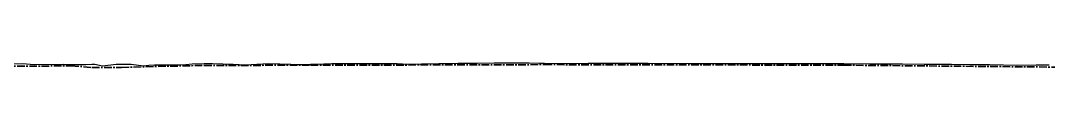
# Model space of a CAD drawing. Extents: x 525858 to 564773, y 2370984 to 2400075.
# Drawn here: x 554515 to 556199, y 2392226 to 2392239 of the extents above; entities that cross this region are included whole.
import ezdxf

# ---------------------------------------------------------------- set-up
doc = ezdxf.new("R2010")
doc.units = 0
doc.linetypes.add('CENTER', pattern=[2, 1.25, -0.25, 0.25, -0.25])
doc.layers.add('pipe_cen', color=1, linetype='CENTER')
doc.layers.add('地形剖面', color=4, linetype='CONTINUOUS')

msp = doc.modelspace()

# ---------------------------------------------------------------- linework, layer by layer
at = {"layer": 'pipe_cen', "linetype": 'CENTER', "lineweight": 35, "ltscale": 10}
msp.add_lwpolyline([(554489.634194, 2392233.589764), (554598.176306, 2392234.246193), (554632.05257, 2392231.741289), (554680.42201, 2392231.741289), (554816.049065, 2392235.022271), (554990.352914, 2392235.203502), (555373.436293, 2392236.268631), (555863.505089, 2392235.398095), (556336.623839, 2392231.0474), (556866.859577, 2392234.046247), (557317.068674, 2392234.046247), (557707.343504, 2392230.324778), (557786.615949, 2392232.02567), (557870.368947, 2392232.02567), (558076.727753, 2392225.655541), (558128.97071, 2392225.655541)], dxfattribs=at)
at = {"layer": '地形剖面', "linetype": 'Continuous', "lineweight": -3}
msp.add_lwpolyline([(554501.803374, 2392237.64635), (554518.621374, 2392238.04635), (554537.277374, 2392236.44635), (554585.153374, 2392236.84635), (554598.176374, 2392236.74035), (554598.176374, 2392236.74035), (554598.176374, 2392236.74035), (554622.085374, 2392236.54635), (554632.052374, 2392236.88235), (554632.052374, 2392236.88235), (554632.052374, 2392236.88235), (554636.900374, 2392237.04635), (554649.511374, 2392234.34635), (554672.038374, 2392237.24635), (554680.422374, 2392237.21235), (554680.422374, 2392237.21235), (554680.422374, 2392237.21235), (554696.615374, 2392237.14635), (554716.460374, 2392234.54635), (554725.142374, 2392235.54635), (554734.806374, 2392236.04635), (554776.564374, 2392236.04635), (554786.036374, 2392236.54635), (554796.266374, 2392237.54635), (554816.049374, 2392237.90335), (554816.049374, 2392237.90335), (554816.049374, 2392237.90335), (554829.527374, 2392238.14635), (554863.555374, 2392237.04635), (554882.819374, 2392236.14635), (554921.232374, 2392238.04635), (554976.196374, 2392236.74635), (554990.353374, 2392236.87535), (554990.353374, 2392236.87535), (554990.353374, 2392236.87535), (554998.134374, 2392236.94635), (555024.868374, 2392237.84635), (555056.303374, 2392238.04635), (555094.649374, 2392238.14635), (555131.998374, 2392237.94635), (555149.711374, 2392236.94635), (555171.647374, 2392237.54635), (555200.338374, 2392238.14635), (555232.157374, 2392238.44635), (555263.009374, 2392238.64635), (555290.918374, 2392239.04635), (555348.396374, 2392239.14635), (555368.989374, 2392238.84635), (555373.436374, 2392238.78535), (555373.436374, 2392238.78535), (555373.436374, 2392238.78535), (555405.170374, 2392238.34635), (555444.960374, 2392238.64635), (555472.977374, 2392238.44635), (555543.301374, 2392238.44635), (555610.070374, 2392238.14635), (555650.884374, 2392238.14635), (555670.118374, 2392238.14635), (555711.217374, 2392237.94635), (555735.400374, 2392238.14635), (555759.273374, 2392237.84635), (555790.688374, 2392237.84635), (555836.831374, 2392237.94635), (555863.505374, 2392238.04635), (555863.505374, 2392238.04635), (555863.505374, 2392238.04635), (555863.505374, 2392238.04635), (555905.999374, 2392237.54635), (555915.208374, 2392237.54635), (555959.603374, 2392237.44635), (555995.361374, 2392237.24635), (556039.895374, 2392237.04635), (556069.949374, 2392236.74635), (556087.675374, 2392236.44635), (556102.076374, 2392236.44635), (556124.996374, 2392236.04635), (556145.736374, 2392235.64635), (556178.788374, 2392236.14635), (556195.744374, 2392235.84635), (556199.832374, 2392235.84635)], dxfattribs=at)

doc.saveas('drawing.dxf')
